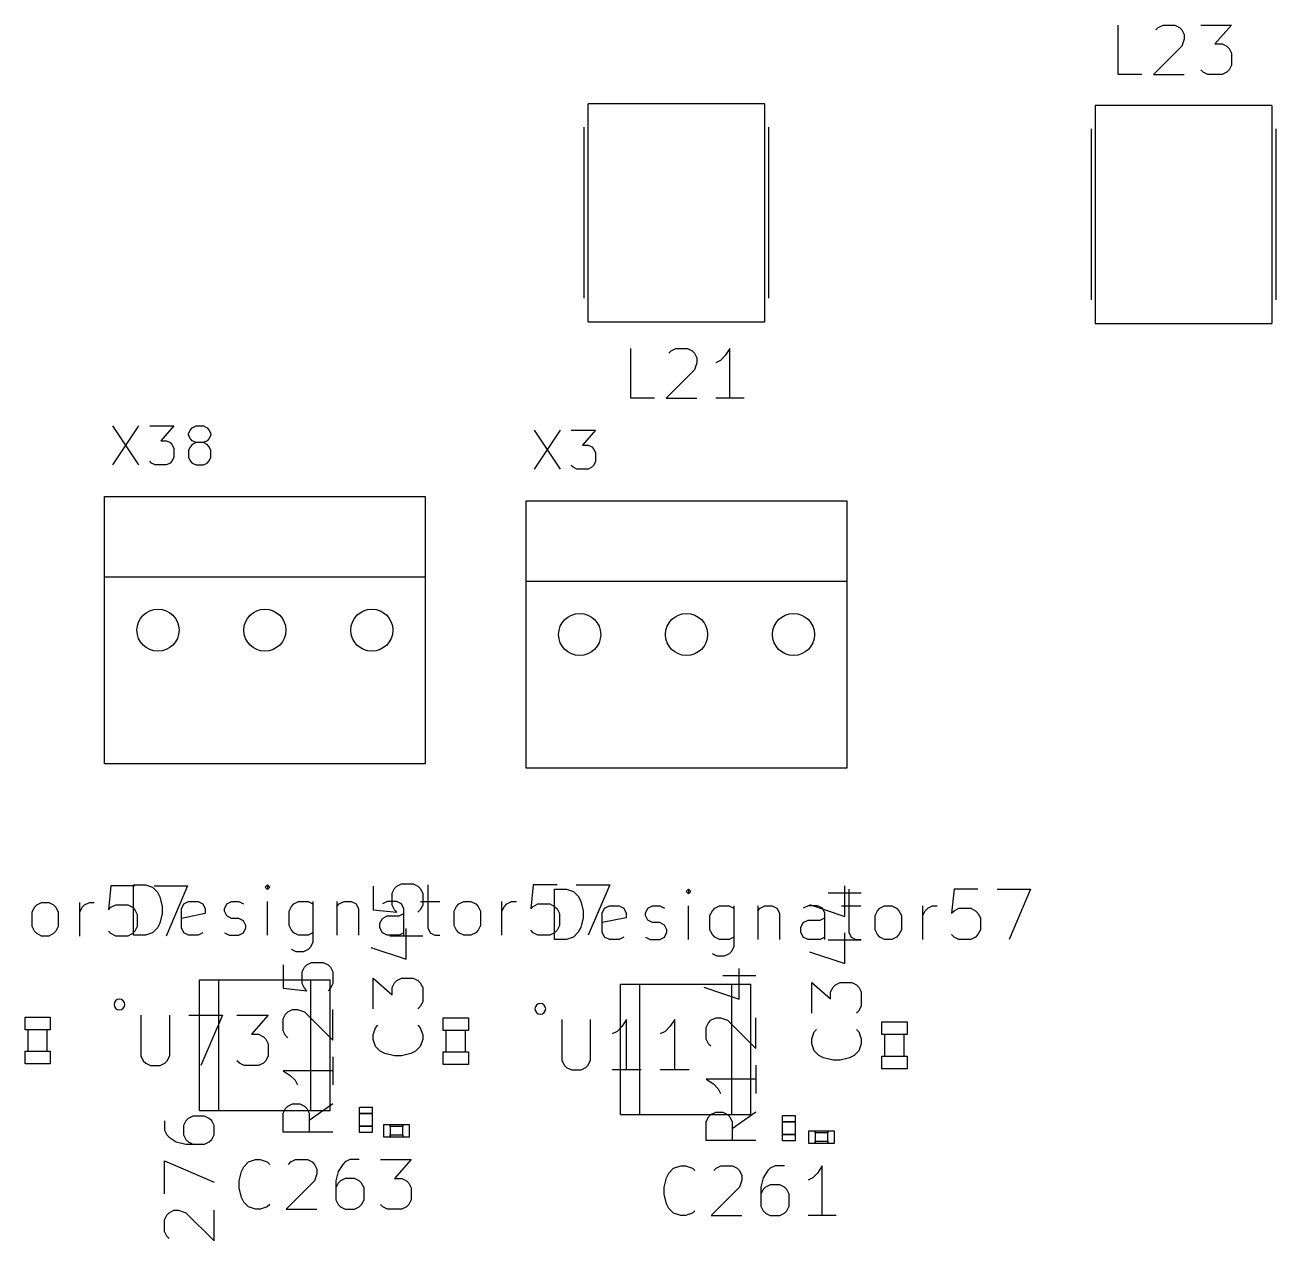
# Model space of a CAD drawing. Header units: millimetres. Extents: x -1 to 260, y -56 to 300.
# Drawn here: x 99.31 to 129.02, y 40.59 to 69.48 of the extents above; entities that cross this region are included whole.
import ezdxf

# ---------------------------------------------------------------- set-up
doc = ezdxf.new("R2010")
doc.units = ezdxf.units.MM
for name, color, linetype, true_color in [('Edge.Cuts', 254, 'CONTINUOUS', 0xd0d2cd), ('F.Fab', 9, 'CONTINUOUS', 0xafafaf), ('F.Silkscreen', 41, 'CONTINUOUS', 0xf2eda1)]:
    doc.layers.add(name, color=color, linetype=linetype, true_color=true_color)

msp = doc.modelspace()

# ---------------------------------------------------------------- linework, layer by layer
at = {"layer": 'Edge.Cuts'}
for centre in [(102.46439, 55.102053), (105.00439, 55.102053), (107.54439, 55.102053), (112.481303, 55.000128), (115.021303, 55.000128), (117.561303, 55.000128)]:
    msp.add_circle(centre, 0.5, dxfattribs=at)
at = {"layer": 'F.Fab', "linetype": 'CONTINUOUS'}
for p, q in [((112.687, 62.429), (112.687, 67.611)), ((116.878, 67.611), (112.687, 67.611)), ((116.878, 62.429), (116.878, 67.611)), ((124.732, 67.571), (124.732, 62.389)), ((128.923, 67.571), (124.732, 67.571)), ((128.923, 67.571), (128.923, 62.389)), ((112.586, 62.988), (112.586, 67.052)), ((116.98, 62.988), (116.98, 67.052)), ((124.63, 67.012), (124.63, 62.948)), ((129.024, 67.012), (129.024, 62.948)), ((112.687, 62.429), (116.878, 62.429)), ((124.732, 62.389), (128.923, 62.389)), ((103.453203, 46.793759), (106.552003, 46.793759)), ((103.453203, 43.694959), (103.453203, 46.793759)), ((106.552003, 43.694959), (106.552003, 46.793759)), ((113.452634, 46.691831), (116.551434, 46.691831)), ((113.452634, 43.593031), (113.452634, 46.691831)), ((116.551434, 43.593031), (116.551434, 46.691831)), ((99.305887, 45.609956), (99.305887, 45.909956)), ((99.305887, 45.909956), (99.905787, 45.909956)), ((99.905787, 45.909956), (99.905787, 45.609956)), ((102.058452, 45.958113), (102.058452, 44.988003)), ((102.743236, 44.988003), (102.743236, 45.958113)), ((103.199759, 45.958113), (103.998673, 45.958113)), ((103.998673, 45.958113), (103.485085, 44.759741)), ((104.341066, 45.958113), (105.082915, 45.958113)), ((105.082915, 45.958113), (104.683458, 45.501591)), ((109.241662, 45.594546), (109.241662, 45.894546)), ((109.241662, 45.894546), (109.841562, 45.894546)), ((109.841562, 45.894546), (109.841562, 45.594546)), ((112.057883, 45.856185), (112.057883, 44.886075)), ((112.742667, 44.886075), (112.742667, 45.856185)), ((113.598647, 45.856185), (113.484516, 45.684989)), ((113.598647, 44.657813), (113.598647, 45.856185)), ((114.739954, 45.856185), (114.625823, 45.684989)), ((114.739954, 44.657813), (114.739954, 45.856185)), ((119.662031, 45.494546), (119.662031, 45.794546)), ((119.662031, 45.794546), (120.261931, 45.794546)), ((120.261931, 45.794546), (120.261931, 45.494546)), ((99.905787, 45.609956), (99.305887, 45.609956)), ((99.376987, 45.106156), (99.376987, 45.596156)), ((99.824987, 45.596156), (99.824987, 45.106156)), ((104.683458, 45.501591), (104.854654, 45.501591)), ((104.854654, 45.501591), (104.968784, 45.444525)), ((109.841562, 45.594546), (109.241662, 45.594546)), ((109.312762, 45.090746), (109.312762, 45.580746)), ((109.760762, 45.580746), (109.760762, 45.090746)), ((113.370386, 45.570859), (113.256255, 45.513793)), ((113.484516, 45.684989), (113.370386, 45.570859)), ((114.511693, 45.570859), (114.397562, 45.513793)), ((114.625823, 45.684989), (114.511693, 45.570859)), ((120.261931, 45.494546), (119.662031, 45.494546)), ((119.733131, 44.990746), (119.733131, 45.480746)), ((120.181131, 45.480746), (120.181131, 44.990746)), ((104.968784, 45.444525), (105.02585, 45.38746)), ((105.02585, 45.38746), (105.082915, 45.273329)), ((105.082915, 45.273329), (105.082915, 44.988003)), ((99.305887, 44.797156), (99.305887, 45.097156)), ((99.305887, 45.097156), (99.905787, 45.097156)), ((99.905787, 45.097156), (99.905787, 44.797156)), ((102.058452, 44.988003), (102.115518, 44.873872)), ((102.686171, 44.873872), (102.743236, 44.988003)), ((105.082915, 44.988003), (105.02585, 44.873872)), ((109.241662, 44.781746), (109.241662, 45.081746)), ((109.241662, 45.081746), (109.841562, 45.081746)), ((109.841562, 45.081746), (109.841562, 44.781746)), ((112.057883, 44.886075), (112.114949, 44.771944)), ((112.685602, 44.771944), (112.742667, 44.886075)), ((119.662031, 44.681746), (119.662031, 44.981746)), ((119.662031, 44.981746), (120.261931, 44.981746)), ((120.261931, 44.981746), (120.261931, 44.681746)), ((99.905787, 44.797156), (99.305887, 44.797156)), ((102.115518, 44.873872), (102.172583, 44.816807)), ((102.172583, 44.816807), (102.286714, 44.759741)), ((102.286714, 44.759741), (102.514975, 44.759741)), ((102.514975, 44.759741), (102.629106, 44.816807)), ((102.629106, 44.816807), (102.686171, 44.873872)), ((104.398131, 44.816807), (104.341066, 44.873872)), ((104.512262, 44.759741), (104.398131, 44.816807)), ((104.854654, 44.759741), (104.512262, 44.759741)), ((104.968784, 44.816807), (104.854654, 44.759741)), ((105.02585, 44.873872), (104.968784, 44.816807)), ((109.841562, 44.781746), (109.241662, 44.781746)), ((112.114949, 44.771944), (112.172014, 44.714879)), ((112.172014, 44.714879), (112.286145, 44.657813)), ((112.286145, 44.657813), (112.514406, 44.657813)), ((112.514406, 44.657813), (112.628537, 44.714879)), ((112.628537, 44.714879), (112.685602, 44.771944)), ((113.941039, 44.657813), (113.256255, 44.657813)), ((115.082346, 44.657813), (114.397562, 44.657813)), ((120.261931, 44.681746), (119.662031, 44.681746)), ((103.453203, 43.694959), (106.552003, 43.694959)), ((107.25, 43.62), (107.25, 43.77)), ((107.25, 43.77), (107.55, 43.77)), ((107.55, 43.77), (107.55, 43.62)), ((107.55, 43.62), (107.25, 43.62)), ((113.452634, 43.593031), (116.551434, 43.593031)), ((117.3, 43.42), (117.3, 43.57)), ((117.3, 43.57), (117.6, 43.57)), ((117.6, 43.42), (117.3, 43.42)), ((117.6, 43.57), (117.6, 43.42)), ((107.25, 43.17), (107.25, 43.32)), ((107.25, 43.32), (107.55, 43.32)), ((107.55, 43.17), (107.25, 43.17)), ((107.55, 43.32), (107.55, 43.17)), ((107.83, 43.06), (107.83, 43.36)), ((107.83, 43.36), (107.98, 43.36)), ((107.98, 43.36), (107.98, 43.06)), ((107.98, 43.31), (107.98, 43.36)), ((107.98, 43.36), (108.28, 43.36)), ((108.28, 43.31), (107.98, 43.31)), ((107.98, 43.06), (107.98, 43.11)), ((107.98, 43.11), (108.28, 43.11)), ((108.28, 43.36), (108.28, 43.31)), ((108.28, 43.06), (108.28, 43.36)), ((108.28, 43.36), (108.43, 43.36)), ((108.28, 43.11), (108.28, 43.06)), ((108.43, 43.36), (108.43, 43.06)), ((117.3, 42.97), (117.3, 43.12)), ((117.3, 43.12), (117.6, 43.12)), ((117.6, 43.12), (117.6, 42.97)), ((117.93, 42.91), (117.93, 43.21)), ((117.93, 43.21), (118.08, 43.21)), ((118.08, 43.21), (118.08, 42.91)), ((118.08, 43.16), (118.08, 43.21)), ((118.08, 43.21), (118.38, 43.21)), ((118.38, 43.16), (118.08, 43.16)), ((118.38, 43.21), (118.38, 43.16)), ((118.38, 42.91), (118.38, 43.21)), ((118.38, 43.21), (118.53, 43.21)), ((118.53, 43.21), (118.53, 42.91)), ((107.98, 43.06), (107.83, 43.06)), ((108.28, 43.06), (107.98, 43.06)), ((108.43, 43.06), (108.28, 43.06)), ((117.6, 42.97), (117.3, 42.97)), ((118.08, 42.91), (117.93, 42.91)), ((118.08, 42.91), (118.08, 42.96)), ((118.08, 42.96), (118.38, 42.96)), ((118.38, 42.91), (118.08, 42.91)), ((118.38, 42.96), (118.38, 42.91)), ((118.53, 42.91), (118.38, 42.91))]:
    msp.add_line(p, q, dxfattribs=at)
at = {"layer": 'F.Fab'}
for centre in [(102.46439, 55.102053), (105.00439, 55.102053), (107.54439, 55.102053), (112.481303, 55.000128), (115.021303, 55.000128), (117.561303, 55.000128)]:
    msp.add_circle(centre, 0.5, dxfattribs=at)
at = {"layer": 'F.Silkscreen', "linetype": 'CONTINUOUS'}
for p, q in [((125.276619, 68.303844), (125.276619, 69.480372)), ((126.173021, 69.368322), (126.229046, 69.424347)), ((126.229046, 69.424347), (126.341097, 69.480372)), ((126.341097, 69.480372), (126.621222, 69.480372)), ((126.621222, 69.480372), (126.733273, 69.424347)), ((126.733273, 69.424347), (126.789298, 69.368322)), ((126.789298, 69.368322), (126.845323, 69.256272)), ((126.845323, 69.256272), (126.845323, 69.144222)), ((127.237499, 69.480372), (127.965826, 69.480372)), ((127.965826, 69.480372), (127.57365, 69.032171)), ((126.789298, 68.976146), (126.116996, 68.303844)), ((126.845323, 69.144222), (126.789298, 68.976146)), ((127.57365, 69.032171), (127.741725, 69.032171)), ((127.741725, 69.032171), (127.853776, 68.976146)), ((127.853776, 68.976146), (127.909801, 68.920121)), ((127.909801, 68.920121), (127.965826, 68.808071)), ((127.965826, 68.808071), (127.965826, 68.527945)), ((127.293524, 68.35987), (127.237499, 68.415895)), ((127.405574, 68.303844), (127.293524, 68.35987)), ((127.853776, 68.35987), (127.741725, 68.303844)), ((127.909801, 68.415895), (127.853776, 68.35987)), ((127.965826, 68.527945), (127.909801, 68.415895)), ((125.836871, 68.303844), (125.276619, 68.303844)), ((126.116996, 68.303844), (126.845323, 68.303844)), ((127.741725, 68.303844), (127.405574, 68.303844)), ((113.700198, 60.617307), (113.700198, 61.793835)), ((114.5966, 61.681785), (114.652625, 61.73781)), ((114.652625, 61.73781), (114.764676, 61.793835)), ((114.764676, 61.793835), (115.044801, 61.793835)), ((115.044801, 61.793835), (115.156852, 61.73781)), ((115.156852, 61.73781), (115.212877, 61.681785)), ((115.212877, 61.681785), (115.268902, 61.569735)), ((115.268902, 61.569735), (115.268902, 61.457685)), ((115.941204, 61.62576), (115.829153, 61.51371)), ((116.053254, 61.793835), (115.941204, 61.62576)), ((116.053254, 60.617307), (116.053254, 61.793835)), ((115.212877, 61.289609), (114.540575, 60.617307)), ((115.268902, 61.457685), (115.212877, 61.289609)), ((115.829153, 61.51371), (115.717103, 61.457685)), ((114.26045, 60.617307), (113.700198, 60.617307)), ((114.540575, 60.617307), (115.268902, 60.617307)), ((116.389405, 60.617307), (115.717103, 60.617307)), ((101.386627, 59.954516), (102.003, 59.029956)), ((102.003, 59.954516), (101.386627, 59.029956)), ((102.26716, 59.954516), (102.839506, 59.954516)), ((102.839506, 59.954516), (102.53132, 59.602303)), ((103.191719, 59.778409), (103.235746, 59.866463)), ((103.191719, 59.734383), (103.191719, 59.778409)), ((103.235746, 59.646329), (103.191719, 59.734383)), ((103.235746, 59.866463), (103.279773, 59.910489)), ((103.279773, 59.910489), (103.367826, 59.954516)), ((103.367826, 59.954516), (103.543933, 59.954516)), ((103.543933, 59.954516), (103.631986, 59.910489)), ((103.631986, 59.910489), (103.676013, 59.866463)), ((103.676013, 59.866463), (103.720039, 59.778409)), ((103.720039, 59.734383), (103.676013, 59.646329)), ((103.720039, 59.778409), (103.720039, 59.734383)), ((111.40354, 59.852591), (112.019913, 58.928031)), ((112.019913, 59.852591), (111.40354, 58.928031)), ((112.284073, 59.852591), (112.856419, 59.852591)), ((112.856419, 59.852591), (112.548233, 59.500378)), ((102.53132, 59.602303), (102.6634, 59.602303)), ((102.6634, 59.602303), (102.751453, 59.558276)), ((102.751453, 59.558276), (102.79548, 59.514249)), ((102.79548, 59.514249), (102.839506, 59.426196)), ((103.235746, 59.470223), (103.191719, 59.382169)), ((103.279773, 59.602303), (103.235746, 59.646329)), ((103.279773, 59.514249), (103.235746, 59.470223)), ((103.367826, 59.558276), (103.279773, 59.602303)), ((103.367826, 59.558276), (103.279773, 59.514249)), ((103.543933, 59.558276), (103.367826, 59.558276)), ((103.631986, 59.602303), (103.543933, 59.558276)), ((103.631986, 59.514249), (103.543933, 59.558276)), ((103.676013, 59.646329), (103.631986, 59.602303)), ((103.676013, 59.470223), (103.631986, 59.514249)), ((103.720039, 59.382169), (103.676013, 59.470223)), ((112.548233, 59.500378), (112.680313, 59.500378)), ((112.680313, 59.500378), (112.768366, 59.456351)), ((112.768366, 59.456351), (112.812393, 59.412324)), ((102.839506, 59.206063), (102.79548, 59.118009)), ((102.839506, 59.426196), (102.839506, 59.206063)), ((103.191719, 59.382169), (103.191719, 59.206063)), ((103.191719, 59.206063), (103.235746, 59.118009)), ((103.676013, 59.118009), (103.720039, 59.206063)), ((103.720039, 59.206063), (103.720039, 59.382169)), ((112.812393, 59.412324), (112.856419, 59.324271)), ((112.856419, 59.324271), (112.856419, 59.104138)), ((102.311186, 59.073983), (102.26716, 59.118009)), ((102.39924, 59.029956), (102.311186, 59.073983)), ((102.6634, 59.029956), (102.39924, 59.029956)), ((102.751453, 59.073983), (102.6634, 59.029956)), ((102.79548, 59.118009), (102.751453, 59.073983)), ((103.235746, 59.118009), (103.279773, 59.073983)), ((103.279773, 59.073983), (103.367826, 59.029956)), ((103.367826, 59.029956), (103.543933, 59.029956)), ((103.543933, 59.029956), (103.631986, 59.073983)), ((103.631986, 59.073983), (103.676013, 59.118009)), ((112.328099, 58.972058), (112.284073, 59.016084)), ((112.416153, 58.928031), (112.328099, 58.972058)), ((112.680313, 58.928031), (112.416153, 58.928031)), ((112.768366, 58.972058), (112.680313, 58.928031)), ((112.812393, 59.016084), (112.768366, 58.972058)), ((112.856419, 59.104138), (112.812393, 59.016084)), ((101.19439, 58.277053), (108.81439, 58.277053)), ((101.19439, 56.372053), (101.19439, 58.277053)), ((108.81439, 58.277053), (108.81439, 56.372053)), ((111.211303, 58.175128), (118.831303, 58.175128)), ((111.211303, 56.270128), (111.211303, 58.175128)), ((118.831303, 58.175128), (118.831303, 56.270128)), ((101.19439, 56.372053), (108.81439, 56.372053)), ((101.19439, 51.927053), (101.19439, 56.372053)), ((108.81439, 56.372053), (108.81439, 51.927053)), ((111.211303, 56.270128), (118.831303, 56.270128)), ((111.211303, 51.825128), (111.211303, 56.270128)), ((118.831303, 56.270128), (118.831303, 51.825128)), ((108.81439, 51.927053), (101.19439, 51.927053)), ((118.831303, 51.825128), (111.211303, 51.825128)), ((101.882572, 47.85822), (101.882572, 49.05202)), ((101.882572, 49.05202), (102.16681, 49.05202)), ((102.16681, 49.05202), (102.337353, 48.995172)), ((105.066039, 49.05202), (105.009191, 48.995172)), ((105.122886, 48.995172), (105.066039, 49.05202)), ((105.066039, 49.05202), (105.066039, 48.938325)), ((108.13664, 49.020151), (108.24869, 49.076176)), ((108.24869, 49.076176), (108.528816, 49.076176)), ((108.528816, 49.076176), (108.640866, 49.020151)), ((108.87483, 49.05202), (108.87483, 48.028763)), ((111.376125, 49.05202), (111.319277, 48.483544)), ((111.944601, 49.05202), (111.376125, 49.05202)), ((112.399381, 49.05202), (113.195248, 49.05202)), ((113.195248, 49.05202), (112.683619, 47.85822)), ((101.347912, 49.030223), (101.291064, 48.461747)), ((101.916388, 49.030223), (101.347912, 49.030223)), ((102.337353, 48.995172), (102.451048, 48.881477)), ((102.371168, 49.030223), (103.167035, 49.030223)), ((102.451048, 48.881477), (102.507895, 48.767782)), ((102.507895, 48.767782), (102.564743, 48.540391)), ((103.167035, 49.030223), (102.655406, 47.836423)), ((105.009191, 48.995172), (105.066039, 48.938325)), ((105.066039, 48.938325), (105.122886, 48.995172)), ((107.576389, 49.020151), (107.576389, 48.459899)), ((108.02459, 48.852075), (108.080615, 48.964126)), ((108.02459, 48.57195), (108.02459, 48.852075)), ((108.080615, 48.964126), (108.13664, 49.020151)), ((108.640866, 49.020151), (108.696892, 48.964126)), ((108.696892, 48.964126), (108.752917, 48.852075)), ((108.752917, 48.852075), (108.752917, 48.57195)), ((111.882003, 47.756292), (111.882003, 48.950092)), ((111.882003, 48.950092), (112.166241, 48.950092)), ((112.166241, 48.950092), (112.336784, 48.893244)), ((112.336784, 48.893244), (112.450479, 48.779549)), ((112.450479, 48.779549), (112.507326, 48.665854)), ((115.06547, 48.950092), (115.008622, 48.893244)), ((115.008622, 48.893244), (115.06547, 48.836397)), ((115.122317, 48.893244), (115.06547, 48.950092)), ((115.06547, 48.950092), (115.06547, 48.836397)), ((115.06547, 48.836397), (115.122317, 48.893244)), ((118.388934, 48.864126), (119.173286, 48.864126)), ((118.78111, 48.303874), (118.78111, 49.032201)), ((118.874261, 48.950092), (118.874261, 47.926835)), ((121.375556, 48.950092), (121.318708, 48.381616)), ((121.944032, 48.950092), (121.375556, 48.950092)), ((122.398812, 48.950092), (123.194679, 48.950092)), ((123.194679, 48.950092), (122.68305, 47.756292)), ((99.47194, 48.404899), (99.528788, 48.518594)), ((99.528788, 48.518594), (99.585635, 48.575442)), ((99.585635, 48.575442), (99.69933, 48.63229)), ((99.69933, 48.63229), (99.869873, 48.63229)), ((99.869873, 48.63229), (99.983569, 48.575442)), ((99.983569, 48.575442), (100.040416, 48.518594)), ((100.040416, 48.518594), (100.097264, 48.404899)), ((100.608893, 47.836423), (100.608893, 48.63229)), ((100.608893, 48.404899), (100.66574, 48.518594)), ((100.66574, 48.518594), (100.722588, 48.575442)), ((100.722588, 48.575442), (100.836283, 48.63229)), ((100.836283, 48.63229), (100.949978, 48.63229)), ((101.291064, 48.461747), (101.347912, 48.518594)), ((101.347912, 48.518594), (101.461607, 48.575442)), ((101.461607, 48.575442), (101.745845, 48.575442)), ((101.745845, 48.575442), (101.85954, 48.518594)), ((101.85954, 48.518594), (101.916388, 48.461747)), ((101.916388, 48.461747), (101.973235, 48.348051)), ((102.564743, 48.540391), (102.564743, 48.369848)), ((103.019524, 48.483544), (103.076372, 48.597239)), ((103.019524, 48.028763), (103.019524, 48.483544)), ((103.076372, 48.597239), (103.190067, 48.654087)), ((103.190067, 48.654087), (103.417457, 48.654087)), ((103.417457, 48.654087), (103.531153, 48.597239)), ((103.531153, 48.597239), (103.588, 48.483544)), ((103.588, 48.483544), (103.588, 48.369848)), ((104.042781, 48.483544), (104.099629, 48.597239)), ((104.042781, 48.426696), (104.042781, 48.483544)), ((104.099629, 48.597239), (104.213324, 48.654087)), ((104.213324, 48.654087), (104.383867, 48.654087)), ((104.383867, 48.654087), (104.497562, 48.597239)), ((105.066039, 47.85822), (105.066039, 48.654087)), ((105.577667, 48.426696), (105.634515, 48.540391)), ((105.634515, 48.540391), (105.691362, 48.597239)), ((105.691362, 48.597239), (105.805057, 48.654087)), ((105.805057, 48.654087), (106.032448, 48.654087)), ((106.032448, 48.654087), (106.146143, 48.597239)), ((106.146143, 48.654087), (106.146143, 47.687677)), ((106.71462, 48.654087), (106.71462, 47.85822)), ((106.71462, 48.540391), (106.771467, 48.597239)), ((106.771467, 48.597239), (106.885162, 48.654087)), ((106.885162, 48.654087), (107.055705, 48.654087)), ((107.055705, 48.654087), (107.169401, 48.597239)), ((107.169401, 48.597239), (107.226248, 48.483544)), ((107.226248, 48.483544), (107.226248, 47.85822)), ((107.576389, 48.459899), (108.13664, 48.403874)), ((107.90842, 48.654087), (107.794725, 48.597239)), ((108.13581, 48.654087), (107.90842, 48.654087)), ((108.080615, 48.459899), (108.02459, 48.57195)), ((108.13664, 48.403874), (108.080615, 48.459899)), ((108.249506, 48.597239), (108.13581, 48.654087)), ((108.306353, 48.483544), (108.249506, 48.597239)), ((108.306353, 47.85822), (108.306353, 48.483544)), ((108.696892, 48.459899), (108.640866, 48.403874)), ((108.752917, 48.57195), (108.696892, 48.459899)), ((108.704287, 48.654087), (109.159068, 48.654087)), ((109.500153, 48.426696), (109.557001, 48.540391)), ((109.557001, 48.540391), (109.613848, 48.597239)), ((109.613848, 48.597239), (109.727543, 48.654087)), ((109.727543, 48.654087), (109.898086, 48.654087)), ((109.898086, 48.654087), (110.011782, 48.597239)), ((110.011782, 48.597239), (110.068629, 48.540391)), ((110.068629, 48.540391), (110.125477, 48.426696)), ((110.637106, 47.85822), (110.637106, 48.654087)), ((110.637106, 48.426696), (110.693953, 48.540391)), ((110.693953, 48.540391), (110.750801, 48.597239)), ((110.750801, 48.597239), (110.864496, 48.654087)), ((110.864496, 48.654087), (110.978191, 48.654087)), ((111.319277, 48.483544), (111.376125, 48.540391)), ((111.376125, 48.540391), (111.48982, 48.597239)), ((111.48982, 48.597239), (111.774058, 48.597239)), ((111.774058, 48.597239), (111.887753, 48.540391)), ((111.887753, 48.540391), (111.944601, 48.483544)), ((111.944601, 48.483544), (112.001448, 48.369848)), ((112.507326, 48.665854), (112.564174, 48.438463)), ((113.018955, 48.381616), (113.075803, 48.495311)), ((113.075803, 48.495311), (113.189498, 48.552159)), ((113.189498, 48.552159), (113.416888, 48.552159)), ((113.416888, 48.552159), (113.530584, 48.495311)), ((113.530584, 48.495311), (113.587431, 48.381616)), ((114.042212, 48.381616), (114.09906, 48.495311)), ((114.09906, 48.495311), (114.212755, 48.552159)), ((114.212755, 48.552159), (114.383298, 48.552159)), ((114.383298, 48.552159), (114.496993, 48.495311)), ((115.06547, 47.756292), (115.06547, 48.552159)), ((115.633946, 48.438463), (115.690793, 48.495311)), ((115.690793, 48.495311), (115.804488, 48.552159)), ((115.804488, 48.552159), (116.031879, 48.552159)), ((116.031879, 48.552159), (116.145574, 48.495311)), ((116.145574, 48.552159), (116.145574, 47.585749)), ((116.714051, 48.552159), (116.714051, 47.756292)), ((116.714051, 48.438463), (116.770898, 48.495311)), ((116.770898, 48.495311), (116.884593, 48.552159)), ((116.884593, 48.552159), (117.055136, 48.552159)), ((117.055136, 48.552159), (117.168832, 48.495311)), ((117.168832, 48.495311), (117.225679, 48.381616)), ((117.907851, 48.552159), (117.794156, 48.495311)), ((118.135241, 48.552159), (117.907851, 48.552159)), ((117.940733, 48.584), (118.78111, 48.303874)), ((118.248937, 48.495311), (118.135241, 48.552159)), ((118.305784, 48.381616), (118.248937, 48.495311)), ((118.703718, 48.552159), (119.158499, 48.552159)), ((119.556432, 48.438463), (119.613279, 48.495311)), ((119.613279, 48.495311), (119.726974, 48.552159)), ((119.726974, 48.552159), (119.897517, 48.552159)), ((119.897517, 48.552159), (120.011213, 48.495311)), ((120.011213, 48.495311), (120.06806, 48.438463)), ((120.636537, 47.756292), (120.636537, 48.552159)), ((120.693384, 48.438463), (120.750232, 48.495311)), ((120.750232, 48.495311), (120.863927, 48.552159)), ((120.863927, 48.552159), (120.977622, 48.552159)), ((121.375556, 48.438463), (121.489251, 48.495311)), ((121.489251, 48.495311), (121.773489, 48.495311)), ((121.773489, 48.495311), (121.887184, 48.438463)), ((99.47194, 48.063813), (99.47194, 48.404899)), ((100.097264, 48.404899), (100.097264, 48.063813)), ((101.973235, 48.348051), (101.973235, 48.063813)), ((102.564743, 48.369848), (102.507895, 48.142458)), ((103.588, 48.369848), (103.019524, 48.256153)), ((104.099629, 48.313001), (104.042781, 48.426696)), ((104.213324, 48.256153), (104.099629, 48.313001)), ((104.383867, 48.256153), (104.213324, 48.256153)), ((104.497562, 48.199306), (104.383867, 48.256153)), ((104.55441, 48.08561), (104.497562, 48.199306)), ((105.577667, 48.08561), (105.577667, 48.426696)), ((107.737877, 48.142458), (107.794725, 48.256153)), ((107.794725, 48.256153), (107.90842, 48.313001)), ((107.90842, 48.313001), (108.192658, 48.313001)), ((108.192658, 48.313001), (108.306353, 48.369848)), ((109.500153, 48.08561), (109.500153, 48.426696)), ((110.125477, 48.426696), (110.125477, 48.08561)), ((112.001448, 48.369848), (112.001448, 48.08561)), ((112.564174, 48.26792), (112.507326, 48.04053)), ((112.564174, 48.438463), (112.564174, 48.26792)), ((113.018955, 47.926835), (113.018955, 48.381616)), ((113.587431, 48.26792), (113.018955, 48.154225)), ((113.587431, 48.381616), (113.587431, 48.26792)), ((114.042212, 48.324768), (114.042212, 48.381616)), ((114.09906, 48.211073), (114.042212, 48.324768)), ((114.212755, 48.154225), (114.09906, 48.211073)), ((114.383298, 48.154225), (114.212755, 48.154225)), ((114.496993, 48.097378), (114.383298, 48.154225)), ((115.577098, 48.324768), (115.633946, 48.438463)), ((115.577098, 47.983682), (115.577098, 48.324768)), ((117.225679, 48.381616), (117.225679, 47.756292)), ((117.737308, 48.04053), (117.794156, 48.154225)), ((117.794156, 48.154225), (117.907851, 48.211073)), ((117.907851, 48.211073), (118.192089, 48.211073)), ((118.192089, 48.211073), (118.305784, 48.26792)), ((118.305784, 47.756292), (118.305784, 48.381616)), ((119.499584, 48.324768), (119.556432, 48.438463)), ((119.499584, 47.983682), (119.499584, 48.324768)), ((120.06806, 48.438463), (120.124908, 48.324768)), ((120.124908, 48.324768), (120.124908, 47.983682)), ((120.636537, 48.324768), (120.693384, 48.438463)), ((121.318708, 48.381616), (121.375556, 48.438463)), ((121.887184, 48.438463), (121.944032, 48.381616)), ((121.944032, 48.381616), (122.000879, 48.26792)), ((122.000879, 48.26792), (122.000879, 47.983682)), ((99.528788, 47.950118), (99.47194, 48.063813)), ((99.585635, 47.893271), (99.528788, 47.950118)), ((99.69933, 47.836423), (99.585635, 47.893271)), ((99.983569, 47.893271), (99.869873, 47.836423)), ((100.040416, 47.950118), (99.983569, 47.893271)), ((100.097264, 48.063813), (100.040416, 47.950118)), ((101.347912, 47.893271), (101.291064, 47.950118)), ((101.461607, 47.836423), (101.347912, 47.893271)), ((101.85954, 47.893271), (101.745845, 47.836423)), ((101.916388, 47.950118), (101.85954, 47.893271)), ((102.16681, 47.85822), (101.882572, 47.85822)), ((101.973235, 48.063813), (101.916388, 47.950118)), ((102.337353, 47.915068), (102.16681, 47.85822)), ((102.451048, 48.028763), (102.337353, 47.915068)), ((102.507895, 48.142458), (102.451048, 48.028763)), ((103.076372, 47.915068), (103.019524, 48.028763)), ((103.190067, 47.85822), (103.076372, 47.915068)), ((103.417457, 47.85822), (103.190067, 47.85822)), ((103.531153, 47.915068), (103.417457, 47.85822)), ((104.042781, 47.915068), (104.156476, 47.85822)), ((104.156476, 47.85822), (104.383867, 47.85822)), ((104.383867, 47.85822), (104.497562, 47.915068)), ((104.497562, 47.915068), (104.55441, 48.028763)), ((104.55441, 48.028763), (104.55441, 48.08561)), ((105.634515, 47.971915), (105.577667, 48.08561)), ((105.691362, 47.915068), (105.634515, 47.971915)), ((105.805057, 47.85822), (105.691362, 47.915068)), ((106.032448, 47.85822), (105.805057, 47.85822)), ((106.146143, 47.915068), (106.032448, 47.85822)), ((107.737877, 48.028763), (107.737877, 48.142458)), ((107.794725, 47.915068), (107.737877, 48.028763)), ((107.90842, 47.85822), (107.794725, 47.915068)), ((108.192658, 47.85822), (107.90842, 47.85822)), ((108.306353, 47.915068), (108.192658, 47.85822)), ((108.360741, 47.283371), (108.360741, 48.011698)), ((108.87483, 48.028763), (108.931677, 47.915068)), ((108.931677, 47.915068), (109.045372, 47.85822)), ((109.045372, 47.85822), (109.159068, 47.85822)), ((109.557001, 47.971915), (109.500153, 48.08561)), ((109.613848, 47.915068), (109.557001, 47.971915)), ((109.727543, 47.85822), (109.613848, 47.915068)), ((109.898086, 47.85822), (109.727543, 47.85822)), ((110.011782, 47.915068), (109.898086, 47.85822)), ((110.068629, 47.971915), (110.011782, 47.915068)), ((110.125477, 48.08561), (110.068629, 47.971915)), ((111.376125, 47.915068), (111.319277, 47.971915)), ((111.48982, 47.85822), (111.376125, 47.915068)), ((111.774058, 47.85822), (111.48982, 47.85822)), ((111.887753, 47.915068), (111.774058, 47.85822)), ((111.944601, 47.971915), (111.887753, 47.915068)), ((112.001448, 48.08561), (111.944601, 47.971915)), ((112.450479, 47.926835), (112.336784, 47.81314)), ((112.507326, 48.04053), (112.450479, 47.926835)), ((113.075803, 47.81314), (113.018955, 47.926835)), ((114.553841, 47.983682), (114.496993, 48.097378)), ((114.496993, 47.81314), (114.553841, 47.926835)), ((114.553841, 47.926835), (114.553841, 47.983682)), ((115.633946, 47.869987), (115.577098, 47.983682)), ((115.690793, 47.81314), (115.633946, 47.869987)), ((117.737308, 47.926835), (117.737308, 48.04053)), ((117.794156, 47.81314), (117.737308, 47.926835)), ((118.78111, 47.183371), (118.78111, 47.911698)), ((118.874261, 47.926835), (118.931108, 47.81314)), ((119.556432, 47.869987), (119.499584, 47.983682)), ((119.613279, 47.81314), (119.556432, 47.869987)), ((120.06806, 47.869987), (120.011213, 47.81314)), ((120.124908, 47.983682), (120.06806, 47.869987)), ((121.375556, 47.81314), (121.318708, 47.869987)), ((121.944032, 47.869987), (121.887184, 47.81314)), ((122.000879, 47.983682), (121.944032, 47.869987)), ((99.869873, 47.836423), (99.69933, 47.836423)), ((101.745845, 47.836423), (101.461607, 47.836423)), ((106.089296, 47.573982), (106.032448, 47.517134)), ((106.146143, 47.687677), (106.089296, 47.573982)), ((107.520364, 47.563497), (108.360741, 47.283371)), ((107.968565, 47.843623), (108.752917, 47.843623)), ((112.166241, 47.756292), (111.882003, 47.756292)), ((112.336784, 47.81314), (112.166241, 47.756292)), ((113.189498, 47.756292), (113.075803, 47.81314)), ((113.416888, 47.756292), (113.189498, 47.756292)), ((113.530584, 47.81314), (113.416888, 47.756292)), ((114.042212, 47.81314), (114.155907, 47.756292)), ((114.155907, 47.756292), (114.383298, 47.756292)), ((114.383298, 47.756292), (114.496993, 47.81314)), ((115.804488, 47.756292), (115.690793, 47.81314)), ((116.031879, 47.756292), (115.804488, 47.756292)), ((116.145574, 47.81314), (116.031879, 47.756292)), ((116.145574, 47.585749), (116.088727, 47.472054)), ((117.907851, 47.756292), (117.794156, 47.81314)), ((118.192089, 47.756292), (117.907851, 47.756292)), ((118.305784, 47.81314), (118.192089, 47.756292)), ((118.388934, 47.743623), (119.173286, 47.743623)), ((118.931108, 47.81314), (119.044803, 47.756292)), ((119.044803, 47.756292), (119.158499, 47.756292)), ((119.726974, 47.756292), (119.613279, 47.81314)), ((119.897517, 47.756292), (119.726974, 47.756292)), ((120.011213, 47.81314), (119.897517, 47.756292)), ((121.489251, 47.756292), (121.375556, 47.81314)), ((121.773489, 47.756292), (121.489251, 47.756292)), ((121.887184, 47.81314), (121.773489, 47.756292)), ((105.74821, 47.460287), (105.634515, 47.517134)), ((105.918753, 47.460287), (105.74821, 47.460287)), ((106.032448, 47.517134), (105.918753, 47.460287)), ((115.747641, 47.358359), (115.633946, 47.415206)), ((115.918184, 47.358359), (115.747641, 47.358359)), ((116.031879, 47.415206), (115.918184, 47.358359)), ((116.088727, 47.472054), (116.031879, 47.415206)), ((117.940733, 47.463497), (118.78111, 47.183371)), ((105.439627, 47.154405), (105.439627, 46.594153)), ((105.887828, 46.986329), (105.943853, 47.09838)), ((105.887828, 46.706204), (105.887828, 46.986329)), ((105.943853, 47.09838), (105.999878, 47.154405)), ((105.999878, 47.154405), (106.111928, 47.21043)), ((106.111928, 47.21043), (106.392054, 47.21043)), ((106.392054, 47.21043), (106.504104, 47.154405)), ((106.504104, 47.154405), (106.56013, 47.09838)), ((106.56013, 47.09838), (106.616155, 46.986329)), ((106.616155, 46.986329), (106.616155, 46.706204)), ((116.273979, 46.338128), (116.273979, 47.066455)), ((103.910403, 46.793759), (106.094803, 46.793759)), ((103.910403, 43.694959), (103.910403, 46.793759)), ((105.943853, 46.594153), (105.887828, 46.706204)), ((106.094803, 43.694959), (106.094803, 46.793759)), ((106.616155, 46.706204), (106.56013, 46.594153)), ((107.576389, 46.106843), (107.576389, 46.83517)), ((107.576389, 46.83517), (108.02459, 46.442994)), ((108.02459, 46.611069), (108.080615, 46.72312)), ((108.080615, 46.72312), (108.13664, 46.779145)), ((108.13664, 46.779145), (108.24869, 46.83517)), ((108.24869, 46.83517), (108.528816, 46.83517)), ((108.528816, 46.83517), (108.640866, 46.779145)), ((108.640866, 46.779145), (108.696892, 46.72312)), ((108.696892, 46.72312), (108.752917, 46.611069)), ((113.909834, 46.691831), (116.094234, 46.691831)), ((113.909834, 43.593031), (113.909834, 46.691831)), ((115.881803, 46.89838), (116.666155, 46.89838)), ((116.094234, 43.593031), (116.094234, 46.691831)), ((117.996758, 46.006843), (117.996758, 46.73517)), ((117.996758, 46.73517), (118.444959, 46.342994)), ((118.500984, 46.62312), (118.557009, 46.679145)), ((118.557009, 46.679145), (118.669059, 46.73517)), ((118.669059, 46.73517), (118.949185, 46.73517)), ((118.949185, 46.73517), (119.061235, 46.679145)), ((119.061235, 46.679145), (119.117261, 46.62312)), ((105.439627, 46.594153), (105.999878, 46.538128)), ((105.999878, 46.538128), (105.943853, 46.594153)), ((106.56013, 46.594153), (106.504104, 46.538128)), ((108.02459, 46.442994), (108.02459, 46.611069)), ((108.752917, 46.611069), (108.752917, 46.274918)), ((115.433602, 46.618254), (116.273979, 46.338128)), ((118.444959, 46.511069), (118.500984, 46.62312)), ((118.444959, 46.342994), (118.444959, 46.511069)), ((119.117261, 46.62312), (119.173286, 46.511069)), ((119.173286, 46.511069), (119.173286, 46.174918)), ((105.551677, 46.033902), (105.663727, 46.089927)), ((105.663727, 46.089927), (105.775778, 46.089927)), ((105.775778, 46.089927), (105.943853, 46.033902)), ((106.616155, 45.3616), (106.616155, 46.089927)), ((108.696892, 46.162868), (108.640866, 46.106843)), ((108.752917, 46.274918), (108.696892, 46.162868)), ((119.173286, 46.174918), (119.117261, 46.062868)), ((105.439627, 45.865826), (105.495652, 45.977877)), ((105.439627, 45.585701), (105.439627, 45.865826)), ((105.495652, 45.977877), (105.551677, 46.033902)), ((105.943853, 46.033902), (106.616155, 45.3616)), ((115.489627, 45.665826), (115.545652, 45.777877)), ((115.545652, 45.777877), (115.601677, 45.833902)), ((115.601677, 45.833902), (115.713727, 45.889927)), ((115.713727, 45.889927), (115.825778, 45.889927)), ((115.825778, 45.889927), (115.993853, 45.833902)), ((115.993853, 45.833902), (116.666155, 45.1616)), ((116.666155, 45.1616), (116.666155, 45.889927)), ((119.117261, 46.062868), (119.061235, 46.006843)), ((105.495652, 45.47365), (105.439627, 45.585701)), ((105.551677, 45.417625), (105.495652, 45.47365)), ((107.576389, 45.490566), (107.632414, 45.658642)), ((107.576389, 45.378516), (107.576389, 45.490566)), ((107.632414, 45.658642), (107.688439, 45.714667)), ((108.640866, 45.714667), (108.696892, 45.658642)), ((108.696892, 45.658642), (108.752917, 45.490566)), ((108.752917, 45.490566), (108.752917, 45.378516)), ((115.489627, 45.385701), (115.489627, 45.665826)), ((117.996758, 45.390566), (118.052783, 45.558642)), ((118.052783, 45.558642), (118.108808, 45.614667)), ((119.061235, 45.614667), (119.117261, 45.558642)), ((119.117261, 45.558642), (119.173286, 45.390566)), ((107.632414, 45.210441), (107.576389, 45.378516)), ((107.744464, 45.09839), (107.632414, 45.210441)), ((108.696892, 45.210441), (108.584841, 45.09839)), ((108.752917, 45.378516), (108.696892, 45.210441)), ((115.545652, 45.27365), (115.489627, 45.385701)), ((115.601677, 45.217625), (115.545652, 45.27365)), ((117.996758, 45.278516), (117.996758, 45.390566)), ((118.052783, 45.110441), (117.996758, 45.278516)), ((119.173286, 45.278516), (119.117261, 45.110441)), ((119.173286, 45.390566), (119.173286, 45.278516)), ((106.616155, 44.969424), (106.616155, 44.297122)), ((107.856514, 45.042365), (107.744464, 45.09839)), ((108.080615, 44.98634), (107.856514, 45.042365)), ((108.24869, 44.98634), (108.080615, 44.98634)), ((108.472791, 45.042365), (108.24869, 44.98634)), ((108.584841, 45.09839), (108.472791, 45.042365)), ((118.164833, 44.99839), (118.052783, 45.110441)), ((118.276883, 44.942365), (118.164833, 44.99839)), ((118.500984, 44.88634), (118.276883, 44.942365)), ((118.669059, 44.88634), (118.500984, 44.88634)), ((118.89316, 44.942365), (118.669059, 44.88634)), ((119.00521, 44.99839), (118.89316, 44.942365)), ((119.117261, 45.110441), (119.00521, 44.99839)), ((106.616155, 44.633273), (105.439627, 44.633273)), ((105.439627, 44.633273), (105.607702, 44.521223)), ((116.666155, 44.769424), (116.666155, 44.097122)), ((105.607702, 44.521223), (105.719752, 44.409172)), ((105.719752, 44.409172), (105.775778, 44.297122)), ((116.666155, 44.433273), (115.489627, 44.433273)), ((115.489627, 44.433273), (115.657702, 44.321223)), ((115.657702, 44.321223), (115.769752, 44.209172)), ((115.769752, 44.209172), (115.825778, 44.097122)), ((103.910403, 43.694959), (106.094803, 43.694959)), ((105.439627, 43.62482), (105.495652, 43.736871)), ((105.495652, 43.736871), (105.551677, 43.792896)), ((105.551677, 43.792896), (105.663727, 43.848921)), ((105.663727, 43.848921), (105.831803, 43.848921)), ((105.831803, 43.848921), (105.943853, 43.792896)), ((105.943853, 43.792896), (105.999878, 43.736871)), ((105.999878, 43.736871), (106.055903, 43.62482)), ((106.616155, 43.848921), (106.055903, 43.456745)), ((102.619627, 43.44838), (102.619627, 43.224279)), ((103.123853, 43.44838), (103.067828, 43.336329)), ((103.179878, 43.504405), (103.123853, 43.44838)), ((103.291928, 43.56043), (103.179878, 43.504405)), ((103.572054, 43.56043), (103.291928, 43.56043)), ((103.684104, 43.504405), (103.572054, 43.56043)), ((103.74013, 43.44838), (103.684104, 43.504405)), ((103.796155, 43.336329), (103.74013, 43.44838)), ((105.439627, 43.176619), (105.439627, 43.62482)), ((106.055903, 43.62482), (106.055903, 43.176619)), ((107.25, 43.32), (107.25, 43.62)), ((107.25, 43.62), (107.55, 43.62)), ((107.55, 43.62), (107.55, 43.32)), ((113.909834, 43.593031), (116.094234, 43.593031)), ((115.489627, 43.42482), (115.545652, 43.536871)), ((115.489627, 42.976619), (115.489627, 43.42482)), ((115.545652, 43.536871), (115.601677, 43.592896)), ((115.601677, 43.592896), (115.713727, 43.648921)), ((115.713727, 43.648921), (115.881803, 43.648921)), ((115.881803, 43.648921), (115.993853, 43.592896)), ((115.993853, 43.592896), (116.049878, 43.536871)), ((116.049878, 43.536871), (116.105903, 43.42482)), ((116.666155, 43.648921), (116.105903, 43.256745)), ((116.105903, 43.42482), (116.105903, 42.976619)), ((117.3, 43.12), (117.3, 43.42)), ((117.3, 43.42), (117.6, 43.42)), ((117.6, 43.42), (117.6, 43.12)), ((102.619627, 43.224279), (102.675652, 43.112229)), ((102.675652, 43.112229), (102.731677, 43.056204)), ((103.067828, 43.336329), (103.067828, 43.112229)), ((103.067828, 43.112229), (103.123853, 43.000178)), ((103.74013, 43.000178), (103.796155, 43.112229)), ((103.796155, 43.112229), (103.796155, 43.336329)), ((106.616155, 43.176619), (105.439627, 43.176619)), ((107.55, 43.32), (107.25, 43.32)), ((117.6, 43.12), (117.3, 43.12)), ((102.731677, 43.056204), (102.899752, 42.944153)), ((102.899752, 42.944153), (103.123853, 42.888128)), ((103.123853, 43.000178), (103.179878, 42.944153)), ((103.123853, 42.888128), (103.572054, 42.888128)), ((103.179878, 42.944153), (103.291928, 42.888128)), ((103.572054, 42.888128), (103.684104, 42.944153)), ((103.684104, 42.944153), (103.74013, 43.000178)), ((116.666155, 42.976619), (115.489627, 42.976619)), ((104.61367, 42.46781), (104.781745, 42.523835)), ((104.781745, 42.523835), (104.893795, 42.523835)), ((104.893795, 42.523835), (105.061871, 42.46781)), ((105.622122, 42.46781), (105.734173, 42.523835)), ((105.734173, 42.523835), (106.014298, 42.523835)), ((106.014298, 42.523835), (106.126349, 42.46781)), ((107.022751, 42.523835), (106.910701, 42.46781)), ((107.246852, 42.523835), (107.022751, 42.523835)), ((107.751078, 42.523835), (108.479405, 42.523835)), ((108.479405, 42.523835), (108.087229, 42.075634)), ((102.619627, 41.7116), (102.619627, 42.495952)), ((102.619627, 42.495952), (103.796155, 41.991726)), ((104.389569, 42.019609), (104.445594, 42.24371)), ((104.445594, 42.24371), (104.501619, 42.35576)), ((104.501619, 42.35576), (104.61367, 42.46781)), ((105.061871, 42.46781), (105.117896, 42.411785)), ((105.566097, 42.411785), (105.622122, 42.46781)), ((106.126349, 42.46781), (106.182374, 42.411785)), ((106.182374, 42.411785), (106.238399, 42.299735)), ((106.238399, 42.299735), (106.238399, 42.187685)), ((106.742625, 42.24371), (106.6866, 42.019609)), ((106.854676, 42.411785), (106.742625, 42.24371)), ((106.910701, 42.46781), (106.854676, 42.411785)), ((114.545594, 42.09371), (114.601619, 42.20576)), ((114.601619, 42.20576), (114.71367, 42.31781)), ((114.71367, 42.31781), (114.881745, 42.373835)), ((114.881745, 42.373835), (114.993795, 42.373835)), ((114.993795, 42.373835), (115.161871, 42.31781)), ((115.161871, 42.31781), (115.217896, 42.261785)), ((115.666097, 42.261785), (115.722122, 42.31781)), ((115.722122, 42.31781), (115.834173, 42.373835)), ((115.834173, 42.373835), (116.114298, 42.373835)), ((116.114298, 42.373835), (116.226349, 42.31781)), ((116.226349, 42.31781), (116.282374, 42.261785)), ((116.282374, 42.261785), (116.338399, 42.149735)), ((116.954676, 42.261785), (116.842625, 42.09371)), ((117.010701, 42.31781), (116.954676, 42.261785)), ((117.122751, 42.373835), (117.010701, 42.31781)), ((117.346852, 42.373835), (117.122751, 42.373835)), ((118.131204, 42.20576), (118.019153, 42.09371)), ((118.243254, 42.373835), (118.131204, 42.20576)), ((118.243254, 41.197307), (118.243254, 42.373835)), ((104.389569, 41.851534), (104.389569, 42.019609)), ((106.182374, 42.019609), (105.510072, 41.347307)), ((106.238399, 42.187685), (106.182374, 42.019609)), ((106.6866, 42.019609), (106.6866, 41.571408)), ((106.742625, 41.963584), (106.6866, 41.851534)), ((106.79865, 42.019609), (106.742625, 41.963584)), ((106.910701, 42.075634), (106.79865, 42.019609)), ((107.134801, 42.075634), (106.910701, 42.075634)), ((107.246852, 42.019609), (107.134801, 42.075634)), ((107.302877, 41.963584), (107.246852, 42.019609)), ((107.358902, 41.851534), (107.302877, 41.963584)), ((108.087229, 42.075634), (108.255304, 42.075634)), ((108.255304, 42.075634), (108.367355, 42.019609)), ((108.367355, 42.019609), (108.42338, 41.963584)), ((108.42338, 41.963584), (108.479405, 41.851534)), ((114.489569, 41.869609), (114.545594, 42.09371)), ((116.338399, 42.037685), (116.282374, 41.869609)), ((116.338399, 42.149735), (116.338399, 42.037685)), ((116.842625, 42.09371), (116.7866, 41.869609)), ((117.010701, 41.925634), (116.89865, 41.869609)), ((117.234801, 41.925634), (117.010701, 41.925634)), ((117.346852, 41.869609), (117.234801, 41.925634)), ((118.019153, 42.09371), (117.907103, 42.037685)), ((104.445594, 41.627433), (104.389569, 41.851534)), ((104.501619, 41.515383), (104.445594, 41.627433)), ((107.358902, 41.571408), (107.358902, 41.851534)), ((108.479405, 41.851534), (108.479405, 41.571408)), ((114.489569, 41.701534), (114.489569, 41.869609)), ((114.545594, 41.477433), (114.489569, 41.701534)), ((116.282374, 41.869609), (115.610072, 41.197307)), ((116.7866, 41.869609), (116.7866, 41.421408)), ((116.842625, 41.813584), (116.7866, 41.701534)), ((116.89865, 41.869609), (116.842625, 41.813584)), ((117.402877, 41.813584), (117.346852, 41.869609)), ((117.458902, 41.701534), (117.402877, 41.813584)), ((117.458902, 41.421408), (117.458902, 41.701534)), ((102.731677, 41.263399), (102.843727, 41.319424)), ((102.843727, 41.319424), (102.955778, 41.319424)), ((102.955778, 41.319424), (103.123853, 41.263399)), ((103.796155, 40.591097), (103.796155, 41.319424)), ((104.61367, 41.403333), (104.501619, 41.515383)), ((104.781745, 41.347307), (104.61367, 41.403333)), ((104.893795, 41.347307), (104.781745, 41.347307)), ((105.061871, 41.403333), (104.893795, 41.347307)), ((105.117896, 41.459358), (105.061871, 41.403333)), ((105.510072, 41.347307), (106.238399, 41.347307)), ((106.6866, 41.571408), (106.742625, 41.459358)), ((106.742625, 41.459358), (106.79865, 41.403333)), ((106.79865, 41.403333), (106.910701, 41.347307)), ((106.910701, 41.347307), (107.134801, 41.347307)), ((107.134801, 41.347307), (107.246852, 41.403333)), ((107.246852, 41.403333), (107.302877, 41.459358)), ((107.302877, 41.459358), (107.358902, 41.571408)), ((107.807103, 41.403333), (107.751078, 41.459358)), ((107.919153, 41.347307), (107.807103, 41.403333)), ((108.255304, 41.347307), (107.919153, 41.347307)), ((108.367355, 41.403333), (108.255304, 41.347307)), ((108.42338, 41.459358), (108.367355, 41.403333)), ((108.479405, 41.571408), (108.42338, 41.459358)), ((114.601619, 41.365383), (114.545594, 41.477433)), ((114.71367, 41.253333), (114.601619, 41.365383)), ((115.217896, 41.309358), (115.161871, 41.253333)), ((116.7866, 41.421408), (116.842625, 41.309358)), ((116.842625, 41.309358), (116.89865, 41.253333)), ((117.346852, 41.253333), (117.402877, 41.309358)), ((117.402877, 41.309358), (117.458902, 41.421408)), ((102.619627, 41.095323), (102.675652, 41.207374)), ((102.619627, 40.815198), (102.619627, 41.095323)), ((102.675652, 41.207374), (102.731677, 41.263399)), ((103.123853, 41.263399), (103.796155, 40.591097)), ((114.881745, 41.197307), (114.71367, 41.253333)), ((114.993795, 41.197307), (114.881745, 41.197307)), ((115.161871, 41.253333), (114.993795, 41.197307)), ((115.610072, 41.197307), (116.338399, 41.197307)), ((116.89865, 41.253333), (117.010701, 41.197307)), ((117.010701, 41.197307), (117.234801, 41.197307)), ((117.234801, 41.197307), (117.346852, 41.253333)), ((118.579405, 41.197307), (117.907103, 41.197307)), ((102.675652, 40.703147), (102.619627, 40.815198)), ((102.731677, 40.647122), (102.675652, 40.703147))]:
    msp.add_line(p, q, dxfattribs=at)
at = {"layer": 'F.Silkscreen'}
for centre in [(102.46439, 55.102053), (105.00439, 55.102053), (107.54439, 55.102053), (112.481303, 55.000128), (115.021303, 55.000128), (117.561303, 55.000128)]:
    msp.add_circle(centre, 0.5, dxfattribs=at)
for centre, start, end in [((101.548203, 46.209559), 0, 180), ((101.548203, 46.209559), -180, 0), ((111.547634, 46.107631), 0, 180), ((111.547634, 46.107631), -180, 0)]:
    msp.add_arc(centre, 0.127, start, end, dxfattribs=at)

doc.saveas('drawing.dxf')
